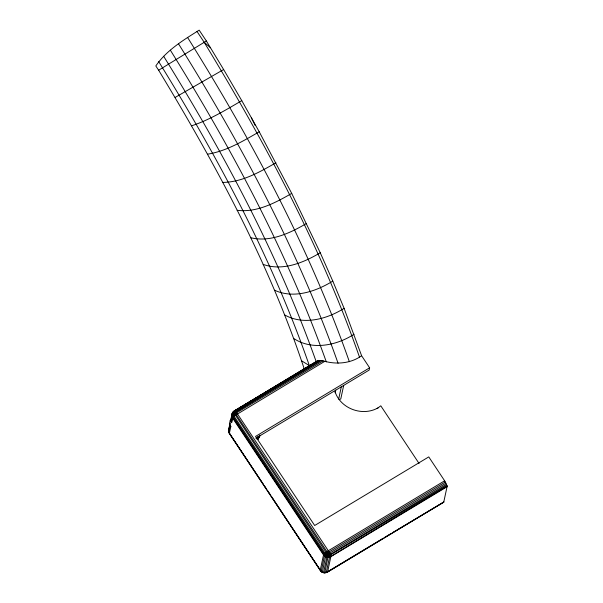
<?xml version="1.0" encoding="UTF-8"?>
<svg xmlns="http://www.w3.org/2000/svg" width="603" height="603" viewBox="0 0 603 603"><rect width="100%" height="100%" fill="white"/><g stroke="black" fill="none" stroke-linecap="round" stroke-linejoin="round"><path stroke-width="0.9" d="M229.261 431.854L229.434 433.632L320.306 570.521C321.821 572.737 325.107 573.468 327.421 572.119L443.74 502.163L447.177 486.131L444.637 480.802L428.771 456.901L314.683 525.507L255.536 436.421L369.624 367.815L361.596 355.717L344.094 308.329L332.796 281.104L320.246 252.747L291.716 193.39L259.237 131.786L241.773 100.641L223.638 69.533L206.369 40.981L199.178 30.15C183.402 40.092 166.503 50.275 155.808 65.953L158.642 70.227C216.115 165.282 269.677 263.903 304.515 369.745M444.637 480.802L328.311 550.75L327.143 551.504L325.748 556.735L328.243 557.383L330.874 556.622L447.192 486.674M447.177 486.131L329.615 557.172L325.552 556.78L322.288 572.262L324.768 572.737L327.421 572.119L443.921 501.915M230.369 421.399L232.328 413.025L234.771 410.869L237.439 413.869L328.311 550.75L330.127 554.436L326.208 572.646L326.404 571.802M229.434 433.06L228.71 431.318L229.012 428.499L228.771 432.11L229.434 433.632L228.522 430.798L229.102 428.22L228.507 430.73L229.803 433.73L228.507 430.73L229.984 423.193M320.095 360.534L235.946 411.902L235.095 414.683L326.035 552.303L329.713 553.132L330.859 556.079L328.085 557.262L325.552 556.78L323.51 554.971L232.637 418.083L231.793 415.55L232.374 412.972L234.409 410.801L316.884 361.189C319.394 360.081 322.281 360.481 324.813 361.318C337.039 364.634 351.202 363.368 361.596 355.717M445.368 481.978L329.05 551.933L327.143 551.504L323.751 554.481L324.414 556.004L325.748 556.735L323.751 554.481L232.871 417.593L232.193 415.068L233.406 411.6L318.113 360.737M231.65 422.658L230.813 420.125L230.21 420.487L231.65 422.658C233.625 418.844 231.861 414.284 234.409 410.801L233.165 411.894M233.406 411.6L231.906 414.223L232.042 416.869L232.871 417.593L234.017 416.108L234.032 413.47L235.102 411.306L319.628 360.519M231.793 415.55L232.758 412.58L234.152 411.314L235.946 411.902L321.331 360.549M324.768 572.737L329.05 551.933L327.813 552.974L323.547 572.722L327.421 572.119L324.889 572.85L323.57 572.616M228.771 432.11L230.24 425.251L230.836 426.472L229.366 433.331L321.18 571.516L324.753 554.451L326.035 552.303L326.238 553.886L330.127 554.436L446.582 484.322M259.946 435.924L257.926 439.308L258.483 436.655M259.471 435.954L259.109 437.71L259.833 435.072M230.836 426.472L229.396 424.293L230.21 420.487M228.522 430.798L230.067 423.736M230.452 421.942L232.758 412.58L234.446 412.286L236.678 412.791L323.095 360.82M231.055 421.437L232.321 416.409L234.017 416.108L324.813 361.318M256.818 438.871L257.202 437.1M335.162 392.779L335.743 390.051M338.682 399.058L341.404 386.35M343.687 385.37L340.77 398.982L339.248 399.638M369.624 367.815L369.134 370.099L255.853 438.223M328.311 550.75L327.813 552.974L236.263 414.615L235.23 413.515L232.336 413.764L232.193 415.068L233.399 416.959L324.271 553.848L326.894 557.089L446.966 485.325M257.926 439.308L259.071 435.871M257.089 438.992L258.069 436.497M232.321 416.409L231.823 415.256L233.044 413.552L232.758 412.58M328.846 554.474L329.713 553.132L446.032 483.176M232.193 415.068L234.032 413.47L233.482 412.331M233.399 416.959L235.155 415.414L232.894 414.909M316.884 361.189L234.22 411.05M377.131 408.578L380.787 405.811L419.07 463.473M354.059 334.243C336.768 345.474 312.173 350.577 293.947 338.637M344.094 308.329C327.06 319.123 303.497 325.552 284.865 315.022M332.796 281.104C315.987 291.483 293.563 299.118 274.569 290.216M320.246 252.747C303.626 262.742 282.43 271.403 263.134 264.385M306.528 223.449C290.043 233.127 270.106 242.572 250.629 237.688M291.716 193.39C275.345 202.842 256.629 212.784 237.137 210.304M324.271 553.848L325.1 553.313L326.238 553.886M275.918 162.772C259.637 172.104 242.014 182.257 222.748 182.407M158.642 70.227L206.369 40.981M259.237 131.786C243.032 141.117 226.276 151.217 207.545 154.18M241.773 100.641C225.65 110.055 209.46 119.952 191.633 125.801M223.638 69.533L175.111 97.452M229.396 424.293L229.992 423.939M327.052 572.051L383.207 538.283M384.812 537.318L391.226 533.459M392.832 532.494L395.244 531.047M396.842 530.082L443.74 502.163M319.251 360.579L234.771 410.869L235.102 411.306M325.937 555.046L327.519 554.285L328.627 555.649L329.954 555.619L330.874 556.622L327.602 571.87L323.592 572.503L320.306 570.521L322.288 572.262L320.246 570.219L323.51 554.971L324.753 554.451L328.627 555.649M378.616 407.522C363.051 416.967 340.544 408.962 334.959 391.498M324.625 555.438L325.771 556.019L327.256 555.461M234.446 412.286L235.946 411.902M321.324 570.506L320.675 570.619L321.376 570.672M233.889 414.774L236.263 414.615L236.678 412.791L235.23 413.515L237.439 413.869M329.653 556.569L325.771 556.019M321.143 571.252L323.547 572.722L321.158 571.222M301.756 360.911L309.331 365.576C272.134 258.461 218.173 157.858 158.687 61.619M234.017 416.108L325.1 553.313M196.97 31.401L204.161 42.233L210.462 47.743M187.541 37.401C251.594 139.904 309.151 247.456 349.363 361.702M178.496 43.785C241.547 144.81 298.274 250.735 338.057 363.232M170.37 50.2C231.816 148.843 287.209 252.175 326.298 361.86M163.639 56.26C223.698 152.996 278.006 254.202 316.206 361.71M230.323 434.514L263.036 483.794M264.076 485.355L266.669 489.267M267.709 490.834L270.31 494.746M271.342 496.307L273.943 500.219M274.983 501.786L319.123 568.267M330.127 554.436L330.648 555.28M204.161 42.233C264.913 142.436 320.932 246.446 359.569 357.36M251.413 117.811L255.137 125.409"/></g></svg>
